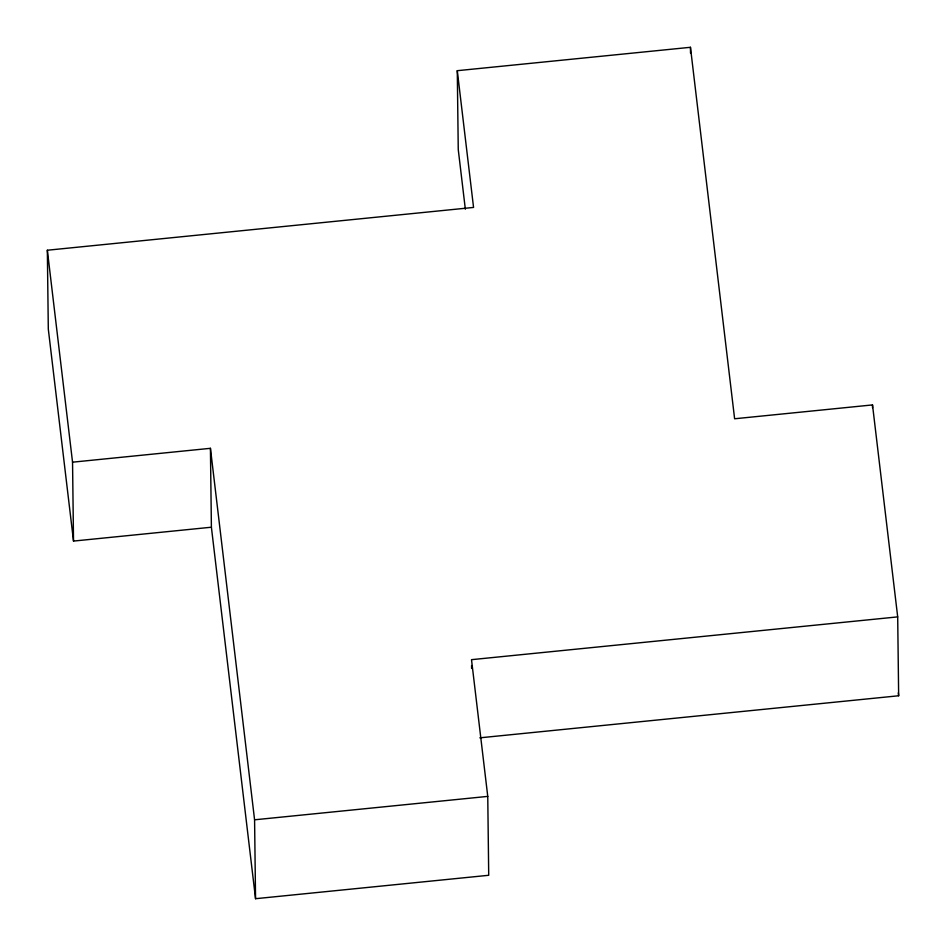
<?xml version="1.0" encoding="UTF-8"?>
<svg xmlns="http://www.w3.org/2000/svg" width="946" height="946" viewBox="0 0 946 946"><rect width="100%" height="100%" fill="white"/><g stroke="black" fill="none" stroke-linecap="round" stroke-linejoin="round"><path stroke-width="1.42" d="M465.349 209.232L458.254 149.586L457.285 70.69L690.45 47.3L734.616 418.771L872.508 404.923L897.695 616.887L898.653 695.771L479.823 737.833M73.516 541.077L72.546 462.18L210.426 448.321L211.396 527.218L73.516 541.077L48.305 329.113L47.347 250.229L473.556 207.434L457.285 70.69M897.695 616.887L471.51 659.669L487.758 796.39L488.715 875.287L255.55 898.7L211.396 527.218M255.55 898.7L254.58 819.804L487.758 796.39M898.31 692.85L898.653 695.771M210.426 448.321L254.58 819.804M47.347 250.229L72.546 462.18M872.508 404.923L872.543 407.844M690.45 47.3L690.521 53.142M471.581 665.511L471.616 668.432"/></g></svg>
